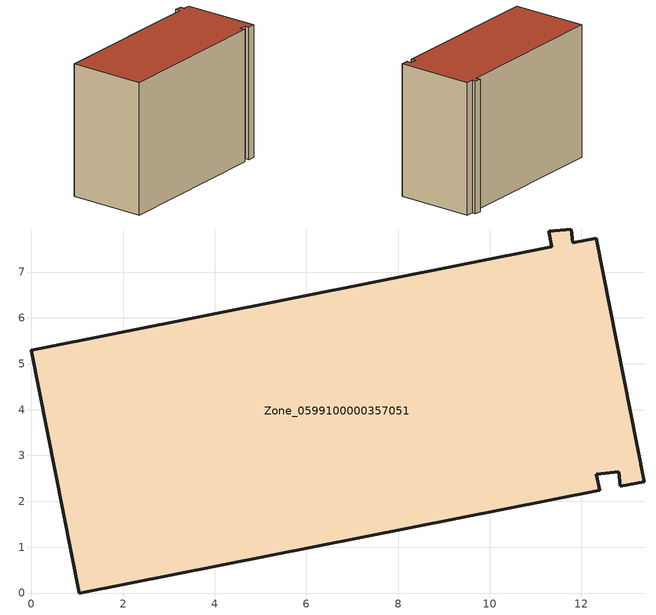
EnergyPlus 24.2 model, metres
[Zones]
Zone_0599100000357051
 floor ground (C_G): 11.8,7.64 12.32,7.74 13.37,2.43 12.85,2.33 12.81,2.64 12.32,2.59 12.39,2.24 1.04,0 0,5.3 11.35,7.55 11.28,7.89 11.77,7.94 z0
 wall outside (C_F): 1.04,0 12.39,2.24 12.32,2.59 12.81,2.64 12.85,2.33 13.37,2.43 12.32,7.74 11.8,7.64 11.77,7.94 11.28,7.89 11.35,7.55 0,5.3 1.04,0 z0:9.51
 roof outside (C_R): 11.8,7.64 11.77,7.94 11.28,7.89 11.35,7.55 0,5.3 1.04,0 12.39,2.24 12.32,2.59 12.81,2.64 12.85,2.33 13.37,2.43 12.32,7.74 z9.51
[BUILDING]
Pand.0599100000357051: North Axis=0; Terrain=City; Loads Convergence Tolerance Value=0.04; Temperature Convergence Tolerance Value=0.4; Solar Distribution=FullExterior; Maximum Number of Warmup Days=25; Minimum Number of Warmup Days=1
[Site:Location]
Rotterdam.The.Hague.AP_ZH_NLD Design_Conditions: Latitude=51.96; Longitude=4.45; Time Zone=1; Elevation=-4.5
[SITE:GROUNDTEMPERATURE:BUILDINGSURFACE]
18, 18, 18, 18, 18, 18, 18, 18, 18, 18, 18, 18
[MATERIAL] Thermal Absorptance=0.9; Solar Absorptance=0.7; Visible Absorptance=0.7
Name | Roughness | Thickness | Conductivity | Density | Specific Heat
G.TI.1992-2005 | MediumSmooth | 0.15 | 0.06 | 540 | 1210
F.TI.1992-2005 | Rough | 0.3 | 0.12 | 1920 | 840
R.TI.1992-2005 | MediumRough | 0.2 | 0.08 | 1500 | 1000
[CONSTRUCTION]
C_G: G.TI.1992-2005
C_F: F.TI.1992-2005
C_R: R.TI.1992-2005
[ZONE]
Zone_0599100000357051: Type=1; Multiplier=1; Ceiling Height=Autocalculate; Volume=Autocalculate; Floor Area=autocalculate; Part of Total Floor Area=Yes
[ZONEINFILTRATION:DESIGNFLOWRATE]
Infil_Zone_0599100000357051: Zone or ZoneList or Space or SpaceList=Zone_0599100000357051; Schedule=AlwaysOn; Design Flow Rate Calculation Method=Flow/Area; Flow Rate per Floor Area=0.0015; Constant Term Coefficient=1; Temperature Term Coefficient=0; Velocity Term Coefficient=0; Velocity Squared Term Coefficient=0
[HVACTEMPLATE:ZONE:IDEALLOADSAIRSYSTEM]
Zone_0599100000357051: Maximum Heating Supply Air Temperature=50; Minimum Cooling Supply Air Temperature=13; Maximum Heating Supply Air Humidity Ratio=0.0156; Minimum Cooling Supply Air Humidity Ratio=0.0077; Heating Limit=NoLimit; Cooling Limit=NoLimit; Dehumidification Control Type=ConstantSensibleHeatRatio; Cooling Sensible Heat Ratio=0.7; Dehumidification Setpoint=60; Humidification Control Type=None; Humidification Setpoint=30; Outdoor Air Method=None; Outdoor Air Flow Rate per Person=0.00944; Outdoor Air Flow Rate per Zone Floor Area=0; Outdoor Air Flow Rate per Zone=0; Demand Controlled Ventilation Type=None; Outdoor Air Economizer Type=NoEconomizer; Heat Recovery Type=None; Sensible Heat Recovery Effectiveness=0.7; Latent Heat Recovery Effectiveness=0.65
[ZONECONTROL:THERMOSTAT]
ThermostatControl_Zone_0599100000357051: Zone or ZoneList=Zone_0599100000357051; Control Type Schedule=DualSetpointControlType; Control 1=Thermostat_Zone_0599100000357051; Temperature Difference Between Cutout And Setpoint=0
[THERMOSTATSETPOINT:DUALSETPOINT]
Thermostat_Zone_0599100000357051: Heating Setpoint Temperature Schedule=HeatingSetpoint_Zone_0599100000357051; Cooling Setpoint Temperature Schedule=CoolingSetpoint_Zone_0599100000357051
[SCHEDULE:COMPACT]
HeatingSetpoint_Zone_0599100000357051: Through: 12/31, For: AllDays, Until: 24:00, 21
CoolingSetpoint_Zone_0599100000357051: Through: 12/31, For: AllDays, Until: 24:00, 24
DualSetpointControlType: Through: 12/31, For: AllDays, Until: 24:00, 4
AlwaysOn: Through: 12/31, For: AllDays, Until: 24:00, 1
